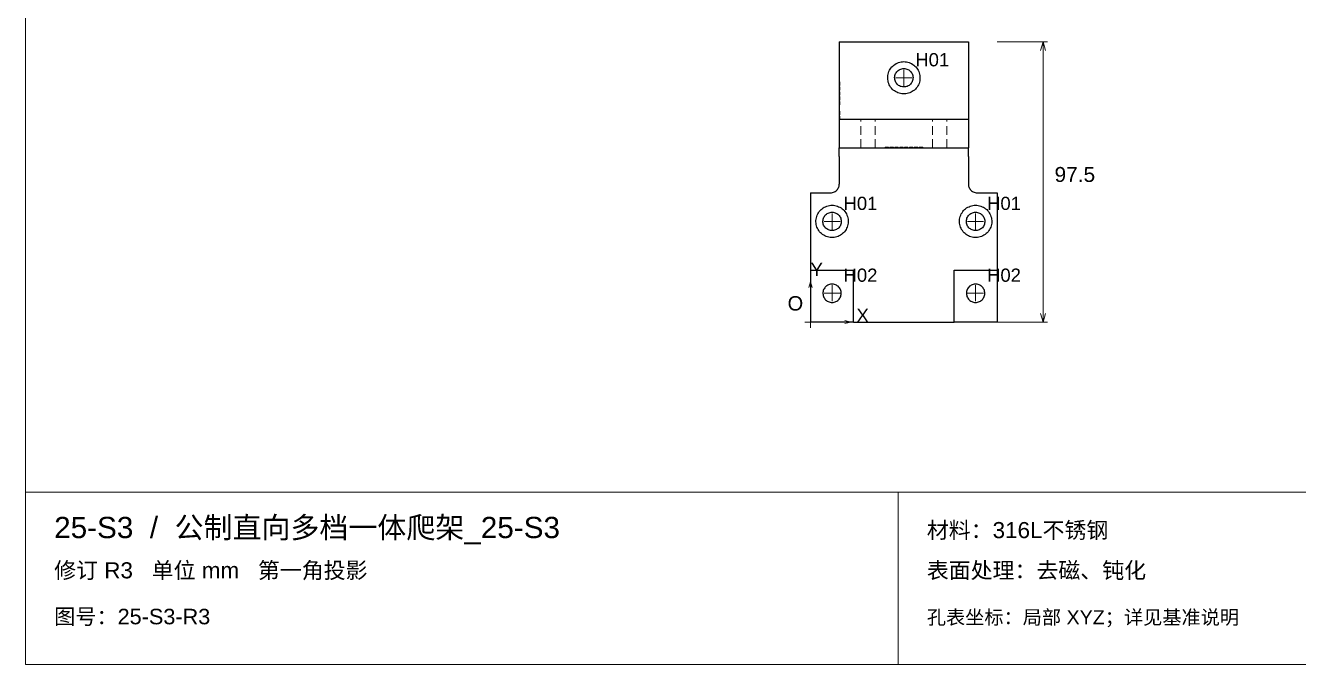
# Paper-space layout '01_三视图' of a CAD drawing. Header units: millimetres. Extents: x 8 to 451, y 8 to 289.
# Drawn here: x 8 to 229.7, y 8 to 119.2 of the extents above; entities that cross this region are included whole.
import ezdxf

# ---------------------------------------------------------------- set-up
doc = ezdxf.new("R2010")
doc.units = ezdxf.units.MM
doc.linetypes.add('WP_HIDDEN', pattern=[2.3, 1.5, -0.8])
for name, color, linetype, lineweight in [('ANNOTATIONS', 7, 'CONTINUOUS', 18), ('HIDDEN', 7, 'WP_HIDDEN', 13), ('VISIBLE', 7, 'CONTINUOUS', 25)]:
    doc.layers.add(name, color=color, linetype=linetype, lineweight=lineweight)
doc.styles.add('CJK', font='Arial Unicode.ttf')

psp = doc.layouts.new('01_三视图')

# ---------------------------------------------------------------- linework, layer by layer
at = {"layer": 'ANNOTATIONS'}
for p, q in [((8, 289), (8, 8)), ((177.25, 116.38), (186.05, 116.38)), ((185.25, 116.38), (184.83, 114.88)), ((185.25, 67.62), (185.25, 116.38)), ((185.25, 116.38), (185.67, 114.88)), ((161, 108.72), (161, 111.53)), ((159.6, 110.12), (162.4, 110.12)), ((148.5, 83.72), (148.5, 86.53)), ((173.5, 83.72), (173.5, 86.53)), ((147.1, 85.12), (149.9, 85.12)), ((172.1, 85.12), (174.9, 85.12)), ((144.75, 74.62), (144.47, 73.62)), ((144.75, 67.62), (144.75, 74.62)), ((144.75, 74.62), (145.03, 73.62)), ((148.5, 71.22), (148.5, 74.03)), ((173.5, 71.22), (173.5, 74.03)), ((147.1, 72.62), (149.9, 72.62)), ((172.1, 72.62), (174.9, 72.62)), ((185.25, 67.62), (184.83, 69.12)), ((185.25, 67.62), (185.67, 69.12)), ((143.75, 67.62), (145.75, 67.62)), ((144.75, 66.62), (144.75, 68.62)), ((144.75, 67.62), (151.75, 67.62)), ((151.75, 67.62), (150.75, 67.91)), ((151.75, 67.62), (150.75, 67.34)), ((177.25, 67.62), (186.05, 67.62)), ((8, 38), (412, 38)), ((160, 8), (160, 38)), ((8, 8), (412, 8))]:
    psp.add_line(p, q, dxfattribs=at)
at = {"layer": 'HIDDEN'}
for points in [[(149.75, 116.38), (149.75, 91.62)], [(172.25, 91.62), (172.25, 116.38)], [(149.75, 108.8), (149.75, 109.4)], [(149.75, 108.9), (149.75, 109.4)], [(149.75, 109.4), (149.85, 109.4)], [(149.75, 109.3), (149.75, 108.8)], [(149.75, 109.3), (149.85, 109.3)], [(149.75, 108.9), (149.85, 108.9)], [(149.75, 108.8), (149.85, 108.8)], [(149.85, 109.4), (149.85, 108.8)], [(149.85, 108.9), (149.85, 109.4)], [(149.85, 108.8), (149.85, 109.3)], [(149.75, 108.55), (149.75, 107.95)], [(149.75, 108.55), (149.75, 108.05)], [(149.75, 108.55), (149.85, 108.55)], [(149.75, 107.95), (149.75, 108.45)], [(149.75, 108.45), (149.85, 108.45)], [(149.75, 108.05), (149.85, 108.05)], [(149.75, 107.95), (149.85, 107.95)], [(149.75, 107.7), (149.75, 107.1)], [(149.75, 107.7), (149.85, 107.7)], [(149.75, 107.1), (149.85, 107.1)], [(149.75, 106.85), (149.75, 106.25)], [(149.75, 106.85), (149.75, 106.35)], [(149.75, 106.85), (149.85, 106.85)], [(149.75, 106.25), (149.75, 106.75)], [(149.75, 106.75), (149.85, 106.75)], [(149.85, 108.55), (149.85, 107.95)], [(149.85, 108.05), (149.85, 108.55)], [(149.85, 108.45), (149.85, 107.95)], [(149.85, 107.7), (149.85, 107.1)], [(149.85, 106.85), (149.85, 106.25)], [(149.85, 106.35), (149.85, 106.85)], [(149.85, 106.75), (149.85, 106.25)], [(149.75, 106.35), (149.85, 106.35)], [(149.75, 106.25), (149.85, 106.25)], [(149.75, 105.4), (149.75, 106)], [(149.75, 105.5), (149.75, 106)], [(149.75, 106), (149.85, 106)], [(149.75, 105.5), (149.85, 105.5)], [(149.75, 105.4), (149.85, 105.4)], [(149.75, 103.7), (149.75, 104.3)], [(149.75, 104.3), (149.75, 104.2)], [(149.75, 104.3), (149.85, 104.3)], [(149.85, 105.4), (149.85, 106)], [(149.85, 105.5), (149.85, 106)], [(149.85, 104.3), (149.85, 103.7)], [(149.85, 104.2), (149.85, 104.3)], [(149.75, 104.2), (149.75, 104.13)], [(149.75, 104.2), (149.85, 104.2)], [(149.75, 104.2), (149.75, 103.8)], [(149.75, 104.12), (149.75, 104.2)], [(149.75, 104.13), (149.75, 103.76)], [(149.75, 104.13), (149.85, 104.13)], [(149.75, 104.12), (149.85, 104.12)], [(149.75, 104.09), (149.75, 104.12)], [(149.75, 104.07), (149.75, 104.09)], [(149.75, 104.09), (149.85, 104.09)], [(149.75, 104.07), (149.85, 104.07)], [(149.75, 103.8), (149.75, 104.07)], [(149.75, 104), (149.75, 103.68)], [(149.75, 104), (149.75, 103.7)], [(149.75, 104), (149.85, 104)], [(149.75, 103.8), (149.85, 103.8)], [(149.75, 103.76), (149.75, 103.68)], [(149.75, 103.76), (149.85, 103.76)], [(149.75, 103.7), (149.85, 103.7)], [(149.75, 103.68), (149.85, 103.68)], [(149.75, 102.85), (149.75, 103.45)], [(149.75, 102.95), (149.75, 103.45)], [(149.75, 103.45), (149.85, 103.45)], [(149.75, 102.95), (149.85, 102.95)], [(149.75, 102.85), (149.85, 102.85)], [(149.85, 104.13), (149.85, 104.2)], [(149.85, 103.8), (149.85, 104.2)], [(149.85, 104.2), (149.85, 104.12)], [(149.85, 103.76), (149.85, 104.13)], [(149.85, 104.12), (149.85, 104.09)], [(149.85, 104.09), (149.85, 104.07)], [(149.85, 104.07), (149.85, 103.8)], [(149.85, 104), (149.85, 103.68)], [(149.85, 103.7), (149.85, 104)], [(149.85, 103.68), (149.85, 103.76)], [(149.85, 102.85), (149.85, 103.45)], [(149.85, 102.95), (149.85, 103.45)], [(153.5, 97.92), (153.5, 102.92)], [(154.75, 102.92), (154.61, 102.92), (154.47, 102.92), (154.34, 102.92), (154.21, 102.92), (154.08, 102.92), (153.97, 102.92), (153.87, 102.92), (153.77, 102.92), (153.69, 102.92), (153.62, 102.92), (153.57, 102.92), (153.53, 102.92), (153.51, 102.92), (153.5, 102.92)], [(153.5, 102.92), (153.53, 102.92), (153.62, 102.92), (153.77, 102.92), (153.97, 102.92), (154.21, 102.92), (154.47, 102.92), (154.75, 102.92), (155.03, 102.92), (155.29, 102.92), (155.53, 102.92), (155.73, 102.92), (155.88, 102.92), (155.97, 102.92), (156, 102.92)], [(156, 102.92), (155.99, 102.92), (155.97, 102.92), (155.93, 102.92), (155.88, 102.92), (155.81, 102.92), (155.73, 102.92), (155.63, 102.92), (155.53, 102.92), (155.42, 102.92), (155.29, 102.92), (155.16, 102.92), (155.03, 102.92), (154.89, 102.92), (154.75, 102.92)], [(156, 97.92), (156, 102.92)], [(166, 97.92), (166, 102.92)], [(167.25, 102.92), (167.11, 102.92), (166.97, 102.92), (166.84, 102.92), (166.71, 102.92), (166.58, 102.92), (166.47, 102.92), (166.37, 102.92), (166.27, 102.92), (166.19, 102.92), (166.12, 102.92), (166.07, 102.92), (166.03, 102.92), (166.01, 102.92), (166, 102.92)], [(166, 102.92), (166.03, 102.92), (166.12, 102.92), (166.27, 102.92), (166.47, 102.92), (166.71, 102.92), (166.97, 102.92), (167.25, 102.92), (167.53, 102.92), (167.79, 102.92), (168.03, 102.92), (168.23, 102.92), (168.38, 102.92), (168.47, 102.92), (168.5, 102.92)], [(168.5, 102.92), (168.49, 102.92), (168.47, 102.92), (168.43, 102.92), (168.38, 102.92), (168.31, 102.92), (168.23, 102.92), (168.13, 102.92), (168.03, 102.92), (167.92, 102.92), (167.79, 102.92), (167.66, 102.92), (167.53, 102.92), (167.39, 102.92), (167.25, 102.92)], [(168.5, 97.92), (168.5, 102.92)], [(154.75, 97.92), (154.61, 97.92), (154.47, 97.92), (154.34, 97.92), (154.21, 97.92), (154.08, 97.92), (153.97, 97.92), (153.87, 97.92), (153.77, 97.92), (153.69, 97.92), (153.62, 97.92), (153.57, 97.92), (153.53, 97.92), (153.51, 97.92), (153.5, 97.92)], [(153.5, 97.92), (153.53, 97.92), (153.62, 97.92), (153.77, 97.92), (153.97, 97.92), (154.21, 97.92), (154.47, 97.92), (154.75, 97.92), (155.03, 97.92), (155.29, 97.92), (155.53, 97.92), (155.73, 97.92), (155.88, 97.92), (155.97, 97.92), (156, 97.92)], [(156, 97.92), (155.99, 97.92), (155.97, 97.92), (155.93, 97.92), (155.88, 97.92), (155.81, 97.92), (155.73, 97.92), (155.63, 97.92), (155.53, 97.92), (155.42, 97.92), (155.29, 97.92), (155.16, 97.92), (155.03, 97.92), (154.89, 97.92), (154.75, 97.92)], [(158.32, 98.03), (157.72, 98.03)], [(157.72, 97.92), (157.72, 98.03)], [(157.72, 98.03), (157.97, 98.03)], [(158.22, 98.03), (157.72, 98.03)], [(158.32, 97.92), (157.72, 97.92)], [(157.72, 97.92), (157.97, 97.92)], [(157.72, 97.92), (158.22, 97.92)], [(158.32, 98.03), (157.82, 98.03)], [(157.82, 97.92), (157.82, 98.03)], [(157.82, 98.03), (158.22, 98.03)], [(158.32, 97.92), (157.82, 97.92)], [(157.82, 97.92), (158.22, 97.92)], [(157.97, 97.92), (157.97, 98.03)], [(158.07, 97.92), (158.07, 98.03)], [(158.07, 98.03), (158.32, 98.03)], [(158.07, 97.92), (158.32, 97.92)], [(158.22, 97.92), (158.22, 98.03)], [(158.32, 97.92), (158.32, 98.03)], [(159.17, 98.03), (158.57, 98.03)], [(158.57, 97.92), (158.57, 98.03)], [(158.57, 98.03), (158.67, 98.03)], [(158.57, 98.03), (158.82, 98.03)], [(158.57, 98.03), (159.07, 98.03)], [(159.17, 97.92), (158.57, 97.92)], [(158.57, 97.92), (158.67, 97.92)], [(158.57, 97.92), (158.82, 97.92)], [(158.57, 97.92), (159.07, 97.92)], [(159.17, 97.92), (158.67, 97.92)], [(158.67, 97.92), (158.67, 98.03)], [(158.67, 98.03), (159.07, 98.03)], [(159.17, 98.03), (158.67, 98.03)], [(158.67, 97.92), (159.07, 97.92)], [(158.82, 97.92), (158.82, 98.03)], [(158.93, 97.92), (158.93, 98.03)], [(158.93, 98.03), (159.17, 98.03)], [(158.93, 97.92), (159.17, 97.92)], [(159.07, 97.92), (159.07, 98.03)], [(159.07, 98.03), (159.17, 98.03)], [(159.07, 97.92), (159.17, 97.92)], [(159.17, 97.92), (159.17, 98.03)], [(159.43, 97.92), (159.43, 98.03)], [(159.43, 98.03), (159.53, 98.03)], [(160.03, 98.03), (159.43, 98.03)], [(159.68, 98.03), (159.43, 98.03)], [(159.43, 98.03), (159.93, 98.03)], [(160.03, 97.92), (159.43, 97.92)], [(159.43, 97.92), (159.53, 97.92)], [(159.68, 97.92), (159.43, 97.92)], [(159.43, 97.92), (159.93, 97.92)], [(159.53, 97.92), (159.53, 98.03)], [(159.53, 98.03), (159.93, 98.03)], [(160.03, 98.03), (159.53, 98.03)], [(159.53, 97.92), (159.93, 97.92)], [(160.03, 97.92), (159.53, 97.92)], [(159.78, 98.03), (159.68, 98.03)], [(159.68, 97.92), (159.68, 98.03)], [(159.78, 97.92), (159.68, 97.92)], [(159.78, 97.92), (159.78, 98.03)], [(160.03, 98.03), (159.78, 98.03)], [(160.03, 97.92), (159.78, 97.92)], [(159.93, 97.92), (159.93, 98.03)], [(159.93, 98.03), (160.03, 98.03)], [(159.93, 97.92), (160.03, 97.92)], [(160.03, 97.92), (160.03, 98.03)], [(160.28, 97.92), (160.28, 98.03)], [(160.28, 98.03), (160.88, 98.03)], [(160.53, 98.03), (160.28, 98.03)], [(160.78, 98.03), (160.28, 98.03)], [(160.53, 97.92), (160.28, 97.92)], [(160.28, 97.92), (160.88, 97.92)], [(160.28, 97.92), (160.78, 97.92)], [(160.78, 98.03), (160.38, 98.03)], [(160.38, 97.92), (160.38, 98.03)], [(160.38, 98.03), (160.53, 98.03)], [(160.88, 98.03), (160.38, 98.03)], [(160.78, 97.92), (160.38, 97.92)], [(160.38, 97.92), (160.53, 97.92)], [(160.88, 97.92), (160.38, 97.92)], [(160.41, 97.92), (160.41, 98.03)], [(160.41, 98.03), (160.62, 98.03)], [(160.49, 98.03), (160.41, 98.03)], [(160.49, 97.92), (160.41, 97.92)], [(160.41, 97.92), (160.62, 97.92)], [(160.49, 97.92), (160.49, 98.03)], [(160.53, 98.03), (160.49, 98.03)], [(160.53, 97.92), (160.49, 97.92)], [(160.62, 98.03), (160.53, 98.03)], [(160.53, 97.92), (160.53, 98.03)], [(160.62, 97.92), (160.53, 97.92)], [(160.62, 97.92), (160.62, 98.03)], [(160.88, 98.03), (160.62, 98.03)], [(160.62, 98.03), (160.78, 98.03)], [(160.88, 97.92), (160.62, 97.92)], [(160.62, 97.92), (160.78, 97.92)], [(160.78, 97.92), (160.78, 98.03)], [(160.88, 97.92), (160.88, 98.03)], [(161.12, 97.92), (161.12, 98.03)], [(161.72, 98.03), (161.12, 98.03)], [(161.62, 98.03), (161.12, 98.03)], [(161.12, 97.92), (161.72, 97.92)], [(161.12, 97.92), (161.62, 97.92)], [(161.22, 97.92), (161.22, 98.03)], [(161.22, 98.03), (161.72, 98.03)], [(161.62, 98.03), (161.22, 98.03)], [(161.22, 98.03), (161.38, 98.03)], [(161.72, 97.92), (161.22, 97.92)], [(161.62, 97.92), (161.22, 97.92)], [(161.22, 97.92), (161.38, 97.92)], [(161.26, 97.92), (161.26, 98.03)], [(161.26, 98.03), (161.47, 98.03)], [(161.34, 98.03), (161.26, 98.03)], [(161.34, 97.92), (161.26, 97.92)], [(161.26, 97.92), (161.47, 97.92)], [(161.34, 97.92), (161.34, 98.03)], [(161.38, 98.03), (161.34, 98.03)], [(161.38, 97.92), (161.34, 97.92)], [(161.38, 97.92), (161.38, 98.03)], [(161.47, 97.92), (161.47, 98.03)], [(161.47, 98.03), (161.62, 98.03)], [(161.47, 97.92), (161.62, 97.92)], [(161.62, 97.92), (161.62, 98.03)], [(161.72, 97.92), (161.72, 98.03)], [(161.97, 97.92), (161.97, 98.03)], [(161.97, 98.03), (162.57, 98.03)], [(162.47, 98.03), (161.97, 98.03)], [(162.57, 97.92), (161.97, 97.92)], [(161.97, 97.92), (162.47, 97.92)], [(162.57, 98.03), (162.07, 98.03)], [(162.07, 97.92), (162.07, 98.03)], [(162.07, 98.03), (162.47, 98.03)], [(162.57, 97.92), (162.07, 97.92)], [(162.07, 97.92), (162.47, 97.92)], [(162.47, 97.92), (162.47, 98.03)], [(162.57, 98.03), (162.47, 98.03)], [(162.57, 97.92), (162.47, 97.92)], [(162.57, 97.92), (162.57, 98.03)], [(163.43, 98.03), (162.82, 98.03)], [(162.82, 97.92), (162.82, 98.03)], [(163.32, 98.03), (162.82, 98.03)], [(162.93, 98.03), (162.82, 98.03)], [(163.43, 97.92), (162.82, 97.92)], [(162.82, 97.92), (163.32, 97.92)], [(162.93, 97.92), (162.82, 97.92)], [(163.43, 98.03), (162.93, 98.03)], [(162.93, 97.92), (162.93, 98.03)], [(163, 98.03), (162.93, 98.03)], [(162.93, 98.03), (163.32, 98.03)], [(162.93, 98.03), (163.01, 98.03)], [(163.43, 97.92), (162.93, 97.92)], [(163, 97.92), (162.93, 97.92)], [(162.93, 97.92), (163.32, 97.92)], [(162.93, 97.92), (163.01, 97.92)], [(163.36, 98.03), (163, 98.03)], [(163, 97.92), (163, 98.03)], [(163.36, 97.92), (163, 97.92)], [(163.01, 98.03), (163.04, 98.03)], [(163.01, 97.92), (163.01, 98.03)], [(163.01, 97.92), (163.04, 97.92)], [(163.04, 98.03), (163.05, 98.03)], [(163.04, 97.92), (163.04, 98.03)], [(163.04, 97.92), (163.05, 97.92)], [(163.05, 97.92), (163.05, 98.03)], [(163.05, 98.03), (163.2, 98.03)], [(163.05, 98.03), (163.32, 98.03)], [(163.05, 97.92), (163.05, 98.03)], [(163.05, 97.92), (163.2, 97.92)], [(163.05, 97.92), (163.32, 97.92)], [(163.12, 97.92), (163.12, 98.03)], [(163.12, 98.03), (163.44, 98.03)], [(163.43, 98.03), (163.12, 98.03)], [(163.12, 97.92), (163.44, 97.92)], [(163.43, 97.92), (163.12, 97.92)], [(163.2, 97.92), (163.2, 98.03)], [(163.32, 97.92), (163.32, 98.03)], [(163.44, 98.03), (163.36, 98.03)], [(163.36, 97.92), (163.36, 98.03)], [(163.44, 97.92), (163.36, 97.92)], [(163.43, 97.92), (163.43, 98.03)], [(163.44, 97.92), (163.44, 98.03)], [(163.68, 97.92), (163.68, 98.03)], [(163.68, 98.03), (164.28, 98.03)], [(164.18, 98.03), (163.68, 98.03)], [(164.28, 97.92), (163.68, 97.92)], [(163.68, 97.92), (164.18, 97.92)], [(164.28, 98.03), (163.78, 98.03)], [(163.78, 97.92), (163.78, 98.03)], [(164.28, 97.92), (163.78, 97.92)], [(164.18, 97.92), (164.18, 98.03)], [(164.28, 97.92), (164.28, 98.03)], [(167.25, 97.92), (167.11, 97.92), (166.97, 97.92), (166.84, 97.92), (166.71, 97.92), (166.58, 97.92), (166.47, 97.92), (166.37, 97.92), (166.27, 97.92), (166.19, 97.92), (166.12, 97.92), (166.07, 97.92), (166.03, 97.92), (166.01, 97.92), (166, 97.92)], [(166, 97.92), (166.03, 97.92), (166.12, 97.92), (166.27, 97.92), (166.47, 97.92), (166.71, 97.92), (166.97, 97.92), (167.25, 97.92), (167.53, 97.92), (167.79, 97.92), (168.03, 97.92), (168.23, 97.92), (168.38, 97.92), (168.47, 97.92), (168.5, 97.92)], [(168.5, 97.92), (168.49, 97.92), (168.47, 97.92), (168.43, 97.92), (168.38, 97.92), (168.31, 97.92), (168.23, 97.92), (168.13, 97.92), (168.03, 97.92), (167.92, 97.92), (167.79, 97.92), (167.66, 97.92), (167.53, 97.92), (167.39, 97.92), (167.25, 97.92)], [(144.75, 90.12), (144.75, 67.62)], [(177.25, 90.12), (177.25, 67.62)], [(177.25, 67.62), (144.75, 67.62)]]:
    psp.add_lwpolyline(points, dxfattribs=at)
at = {"layer": 'VISIBLE'}
for points in [[(149.75, 116.38), (149.75, 102.92)], [(149.75, 116.38), (172.25, 116.38)], [(172.25, 116.38), (172.25, 102.92)], [(161, 112.94), (161.24, 112.93), (161.47, 112.9), (161.7, 112.85), (161.92, 112.78), (162.14, 112.69), (162.35, 112.59), (162.56, 112.47), (162.75, 112.33), (162.93, 112.18), (163.09, 112.01), (163.24, 111.83), (163.37, 111.63), (163.49, 111.43), (163.59, 111.21), (163.67, 110.99), (163.74, 110.77), (163.78, 110.54), (163.81, 110.3), (163.81, 110.07), (163.8, 109.83), (163.76, 109.6), (163.71, 109.37), (163.64, 109.14), (163.54, 108.93), (163.44, 108.72), (163.31, 108.52), (163.17, 108.33), (163.01, 108.16), (162.84, 108), (162.65, 107.85), (162.46, 107.72), (162.25, 107.61), (162.04, 107.51), (161.81, 107.43), (161.58, 107.37), (161.35, 107.33), (161.12, 107.31), (160.88, 107.31), (160.65, 107.33), (160.42, 107.37), (160.19, 107.43), (159.96, 107.51), (159.75, 107.61), (159.54, 107.72), (159.35, 107.85), (159.16, 108), (158.99, 108.16), (158.83, 108.33), (158.69, 108.52), (158.56, 108.72), (158.46, 108.93), (158.36, 109.14), (158.29, 109.37), (158.24, 109.6), (158.2, 109.83), (158.19, 110.07), (158.19, 110.3), (158.22, 110.54), (158.26, 110.77), (158.33, 110.99), (158.41, 111.21), (158.51, 111.43), (158.63, 111.63), (158.76, 111.83), (158.91, 112.01), (159.07, 112.18), (159.25, 112.33), (159.44, 112.47), (159.65, 112.59), (159.86, 112.69), (160.08, 112.78), (160.3, 112.85), (160.53, 112.9), (160.76, 112.93), (161, 112.94)], [(161, 111.72), (161.18, 111.72), (161.35, 111.69), (161.52, 111.64), (161.68, 111.57), (161.84, 111.49), (161.98, 111.39), (162.12, 111.27), (162.24, 111.14), (162.34, 111), (162.43, 110.85), (162.5, 110.69), (162.55, 110.52), (162.58, 110.34), (162.6, 110.17), (162.59, 109.99), (162.57, 109.82), (162.53, 109.65), (162.47, 109.48), (162.39, 109.33), (162.29, 109.18), (162.18, 109.04), (162.05, 108.92), (161.91, 108.81), (161.76, 108.72), (161.6, 108.64), (161.44, 108.59), (161.26, 108.55), (161.09, 108.53), (160.91, 108.53), (160.74, 108.55), (160.56, 108.59), (160.4, 108.64), (160.24, 108.72), (160.09, 108.81), (159.95, 108.92), (159.82, 109.04), (159.71, 109.18), (159.61, 109.33), (159.53, 109.48), (159.47, 109.65), (159.43, 109.82), (159.41, 109.99), (159.4, 110.17), (159.42, 110.34), (159.45, 110.52), (159.5, 110.69), (159.57, 110.85), (159.66, 111), (159.76, 111.14), (159.88, 111.27), (160.02, 111.39), (160.16, 111.49), (160.32, 111.57), (160.48, 111.64), (160.65, 111.69), (160.82, 111.72), (161, 111.72)], [(149.75, 102.92), (149.75, 97.92)], [(149.75, 102.92), (172.25, 102.92)], [(172.25, 102.92), (172.25, 97.92)], [(149.75, 96.42), (149.75, 96.59), (149.75, 96.76), (149.75, 96.92), (149.75, 97.08), (149.75, 97.22), (149.75, 97.36), (149.75, 97.49), (149.75, 97.6), (149.75, 97.7), (149.75, 97.78), (149.75, 97.84), (149.75, 97.89), (149.75, 97.92), (149.75, 97.92)], [(149.75, 97.92), (172.25, 97.92)], [(172.25, 96.42), (172.25, 96.59), (172.25, 96.76), (172.25, 96.92), (172.25, 97.08), (172.25, 97.22), (172.25, 97.36), (172.25, 97.49), (172.25, 97.6), (172.25, 97.7), (172.25, 97.78), (172.25, 97.84), (172.25, 97.89), (172.25, 97.92), (172.25, 97.92)], [(149.75, 96.42), (149.75, 91.62)], [(172.25, 96.42), (172.25, 91.62)], [(148.25, 90.12), (148.42, 90.13), (148.58, 90.16), (148.75, 90.21), (148.9, 90.27), (149.05, 90.35), (149.19, 90.45), (149.31, 90.56), (149.42, 90.69), (149.52, 90.83), (149.6, 90.97), (149.67, 91.13), (149.71, 91.29), (149.74, 91.46), (149.75, 91.62)], [(172.25, 91.62), (172.26, 91.46), (172.29, 91.29), (172.33, 91.13), (172.4, 90.97), (172.48, 90.83), (172.58, 90.69), (172.69, 90.56), (172.81, 90.45), (172.95, 90.35), (173.1, 90.27), (173.25, 90.21), (173.42, 90.16), (173.58, 90.13), (173.75, 90.12)], [(144.75, 90.12), (148.25, 90.12)], [(144.75, 90.12), (144.75, 76.62)], [(173.75, 90.12), (177.25, 90.12)], [(177.25, 90.12), (177.25, 76.62)], [(148.5, 87.94), (148.74, 87.93), (148.97, 87.9), (149.2, 87.85), (149.42, 87.78), (149.64, 87.69), (149.85, 87.59), (150.06, 87.47), (150.25, 87.33), (150.43, 87.18), (150.59, 87.01), (150.74, 86.83), (150.87, 86.63), (150.99, 86.43), (151.09, 86.21), (151.17, 85.99), (151.24, 85.77), (151.28, 85.54), (151.31, 85.3), (151.31, 85.07), (151.3, 84.83), (151.26, 84.6), (151.21, 84.37), (151.14, 84.14), (151.04, 83.93), (150.94, 83.72), (150.81, 83.52), (150.67, 83.33), (150.51, 83.16), (150.34, 83), (150.15, 82.85), (149.96, 82.72), (149.75, 82.61), (149.54, 82.51), (149.31, 82.43), (149.08, 82.37), (148.85, 82.33), (148.62, 82.31), (148.38, 82.31), (148.15, 82.33), (147.92, 82.37), (147.69, 82.43), (147.46, 82.51), (147.25, 82.61), (147.04, 82.72), (146.85, 82.85), (146.66, 83), (146.49, 83.16), (146.33, 83.33), (146.19, 83.52), (146.06, 83.72), (145.96, 83.93), (145.86, 84.14), (145.79, 84.37), (145.74, 84.6), (145.7, 84.83), (145.69, 85.07), (145.69, 85.3), (145.72, 85.54), (145.76, 85.77), (145.83, 85.99), (145.91, 86.21), (146.01, 86.43), (146.13, 86.63), (146.26, 86.83), (146.41, 87.01), (146.57, 87.18), (146.75, 87.33), (146.94, 87.47), (147.15, 87.59), (147.36, 87.69), (147.58, 87.78), (147.8, 87.85), (148.03, 87.9), (148.26, 87.93), (148.5, 87.94)], [(148.5, 86.72), (148.68, 86.72), (148.85, 86.69), (149.02, 86.64), (149.18, 86.57), (149.34, 86.49), (149.48, 86.39), (149.62, 86.27), (149.74, 86.14), (149.84, 86), (149.93, 85.85), (150, 85.69), (150.05, 85.52), (150.08, 85.34), (150.1, 85.17), (150.09, 84.99), (150.07, 84.82), (150.03, 84.65), (149.97, 84.48), (149.89, 84.33), (149.79, 84.18), (149.68, 84.04), (149.55, 83.92), (149.41, 83.81), (149.26, 83.72), (149.1, 83.64), (148.94, 83.59), (148.76, 83.55), (148.59, 83.53), (148.41, 83.53), (148.24, 83.55), (148.06, 83.59), (147.9, 83.64), (147.74, 83.72), (147.59, 83.81), (147.45, 83.92), (147.32, 84.04), (147.21, 84.18), (147.11, 84.33), (147.03, 84.48), (146.97, 84.65), (146.93, 84.82), (146.91, 84.99), (146.9, 85.17), (146.92, 85.34), (146.95, 85.52), (147, 85.69), (147.07, 85.85), (147.16, 86), (147.26, 86.14), (147.38, 86.27), (147.52, 86.39), (147.66, 86.49), (147.82, 86.57), (147.98, 86.64), (148.15, 86.69), (148.32, 86.72), (148.5, 86.72)], [(173.5, 87.94), (173.74, 87.93), (173.97, 87.9), (174.2, 87.85), (174.42, 87.78), (174.64, 87.69), (174.85, 87.59), (175.06, 87.47), (175.25, 87.33), (175.43, 87.18), (175.59, 87.01), (175.74, 86.83), (175.87, 86.63), (175.99, 86.43), (176.09, 86.21), (176.17, 85.99), (176.24, 85.77), (176.28, 85.54), (176.31, 85.3), (176.31, 85.07), (176.3, 84.83), (176.26, 84.6), (176.21, 84.37), (176.14, 84.14), (176.04, 83.93), (175.94, 83.72), (175.81, 83.52), (175.67, 83.33), (175.51, 83.16), (175.34, 83), (175.15, 82.85), (174.96, 82.72), (174.75, 82.61), (174.54, 82.51), (174.31, 82.43), (174.08, 82.37), (173.85, 82.33), (173.62, 82.31), (173.38, 82.31), (173.15, 82.33), (172.92, 82.37), (172.69, 82.43), (172.46, 82.51), (172.25, 82.61), (172.04, 82.72), (171.85, 82.85), (171.66, 83), (171.49, 83.16), (171.33, 83.33), (171.19, 83.52), (171.06, 83.72), (170.96, 83.93), (170.86, 84.14), (170.79, 84.37), (170.74, 84.6), (170.7, 84.83), (170.69, 85.07), (170.69, 85.3), (170.72, 85.54), (170.76, 85.77), (170.83, 85.99), (170.91, 86.21), (171.01, 86.43), (171.13, 86.63), (171.26, 86.83), (171.41, 87.01), (171.57, 87.18), (171.75, 87.33), (171.94, 87.47), (172.15, 87.59), (172.36, 87.69), (172.58, 87.78), (172.8, 87.85), (173.03, 87.9), (173.26, 87.93), (173.5, 87.94)], [(173.5, 86.72), (173.68, 86.72), (173.85, 86.69), (174.02, 86.64), (174.18, 86.57), (174.34, 86.49), (174.48, 86.39), (174.62, 86.27), (174.74, 86.14), (174.84, 86), (174.93, 85.85), (175, 85.69), (175.05, 85.52), (175.08, 85.34), (175.1, 85.17), (175.09, 84.99), (175.07, 84.82), (175.03, 84.65), (174.97, 84.48), (174.89, 84.33), (174.79, 84.18), (174.68, 84.04), (174.55, 83.92), (174.41, 83.81), (174.26, 83.72), (174.1, 83.64), (173.94, 83.59), (173.76, 83.55), (173.59, 83.53), (173.41, 83.53), (173.24, 83.55), (173.06, 83.59), (172.9, 83.64), (172.74, 83.72), (172.59, 83.81), (172.45, 83.92), (172.32, 84.04), (172.21, 84.18), (172.11, 84.33), (172.03, 84.48), (171.97, 84.65), (171.93, 84.82), (171.91, 84.99), (171.9, 85.17), (171.92, 85.34), (171.95, 85.52), (172, 85.69), (172.07, 85.85), (172.16, 86), (172.26, 86.14), (172.38, 86.27), (172.52, 86.39), (172.66, 86.49), (172.82, 86.57), (172.98, 86.64), (173.15, 86.69), (173.32, 86.72), (173.5, 86.72)], [(144.75, 76.62), (152.25, 76.62)], [(144.75, 76.62), (144.75, 67.62)], [(152.25, 67.62), (152.25, 76.62)], [(169.75, 67.62), (169.75, 76.62)], [(169.75, 76.62), (177.25, 76.62)], [(177.25, 76.62), (177.25, 67.62)], [(148.5, 71.03), (148.68, 71.03), (148.85, 71.06), (149.02, 71.11), (149.18, 71.18), (149.34, 71.26), (149.48, 71.36), (149.62, 71.48), (149.74, 71.61), (149.84, 71.75), (149.93, 71.9), (150, 72.06), (150.05, 72.23), (150.08, 72.41), (150.1, 72.58), (150.09, 72.76), (150.07, 72.93), (150.03, 73.1), (149.97, 73.27), (149.89, 73.42), (149.79, 73.57), (149.68, 73.71), (149.55, 73.83), (149.41, 73.94), (149.26, 74.03), (149.1, 74.11), (148.94, 74.16), (148.76, 74.2), (148.59, 74.22), (148.41, 74.22), (148.24, 74.2), (148.06, 74.16), (147.9, 74.11), (147.74, 74.03), (147.59, 73.94), (147.45, 73.83), (147.32, 73.71), (147.21, 73.57), (147.11, 73.42), (147.03, 73.27), (146.97, 73.1), (146.93, 72.93), (146.91, 72.76), (146.9, 72.58), (146.92, 72.41), (146.95, 72.23), (147, 72.06), (147.07, 71.9), (147.16, 71.75), (147.26, 71.61), (147.38, 71.48), (147.52, 71.36), (147.66, 71.26), (147.82, 71.18), (147.98, 71.11), (148.15, 71.06), (148.32, 71.03), (148.5, 71.03)], [(173.5, 71.03), (173.68, 71.03), (173.85, 71.06), (174.02, 71.11), (174.18, 71.18), (174.34, 71.26), (174.48, 71.36), (174.62, 71.48), (174.74, 71.61), (174.84, 71.75), (174.93, 71.9), (175, 72.06), (175.05, 72.23), (175.08, 72.41), (175.1, 72.58), (175.09, 72.76), (175.07, 72.93), (175.03, 73.1), (174.97, 73.27), (174.89, 73.42), (174.79, 73.57), (174.68, 73.71), (174.55, 73.83), (174.41, 73.94), (174.26, 74.03), (174.1, 74.11), (173.94, 74.16), (173.76, 74.2), (173.59, 74.22), (173.41, 74.22), (173.24, 74.2), (173.06, 74.16), (172.9, 74.11), (172.74, 74.03), (172.59, 73.94), (172.45, 73.83), (172.32, 73.71), (172.21, 73.57), (172.11, 73.42), (172.03, 73.27), (171.97, 73.1), (171.93, 72.93), (171.91, 72.76), (171.9, 72.58), (171.92, 72.41), (171.95, 72.23), (172, 72.06), (172.07, 71.9), (172.16, 71.75), (172.26, 71.61), (172.38, 71.48), (172.52, 71.36), (172.66, 71.26), (172.82, 71.18), (172.98, 71.11), (173.15, 71.06), (173.32, 71.03), (173.5, 71.03)], [(152.25, 67.62), (144.75, 67.62)], [(152.25, 67.62), (169.75, 67.62)], [(177.25, 67.62), (169.75, 67.62)]]:
    psp.add_lwpolyline(points, dxfattribs=at)

# ---------------------------------------------------------------- texts
at = {"layer": 'ANNOTATIONS', "style": 'CJK'}
for s, height, p in [('H01', 2.3, (163, 112.12)), ('97.5', 2.6, (187.25, 92)), ('H01', 2.3, (150.5, 87.12)), ('H01', 2.3, (175.5, 87.12)), ('Y', 2.3, (144.75, 75.62)), ('H02', 2.3, (150.5, 74.62)), ('H02', 2.3, (175.5, 74.62)), ('O', 2.5, (140.75, 69.62)), ('X', 2.3, (152.75, 67.62)), ('25-S3  /  公制直向多档一体爬架_25-S3', 3.7, (13, 30)), ('材料：316L不锈钢', 2.8, (165, 30)), ('修订 R3   单位 mm   第一角投影', 2.8, (13, 23)), ('表面处理：去磁、钝化', 2.8, (165, 23)), ('图号：25-S3-R3', 2.7, (13, 15)), ('孔表坐标：局部 XYZ；详见基准说明', 2.45, (165, 15))]:
    psp.add_text(s, height=height, dxfattribs=at).set_placement(p)

doc.saveas('drawing.dxf')
